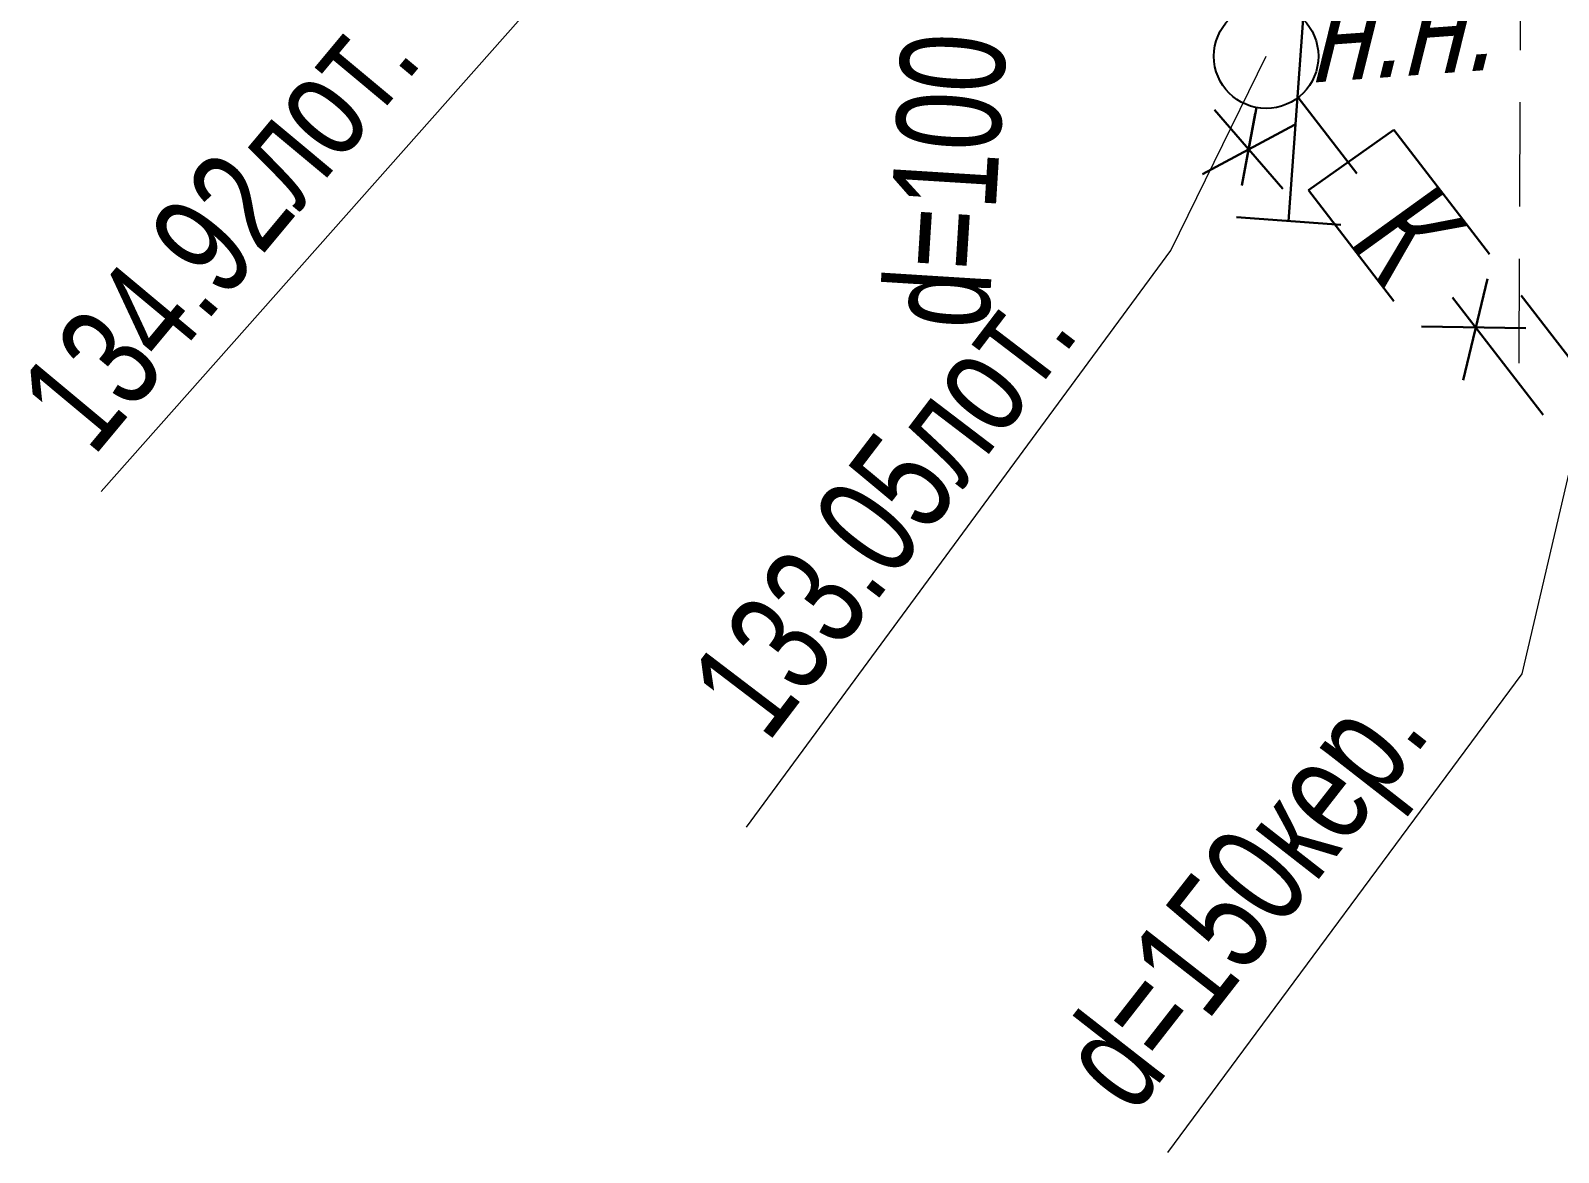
# Model space of a CAD drawing. Extents: x 10098 to 11902, y 8648 to 10202.
# Drawn here: x 11776.26 to 11790.89, y 8738.38 to 8749.13 of the extents above; entities that cross this region are included whole.
import ezdxf

# ---------------------------------------------------------------- set-up
doc = ezdxf.new("R2010")
doc.units = 0
for name, color, linetype in [('1_Водопровод', 7, 'Continuous'), ('21_Колодцы', 7, 'Continuous'), ('23_Ограждения', 7, 'Continuous'), ('38_Высотные_отметки', 7, 'Continuous')]:
    doc.layers.add(name, color=color, linetype=linetype)
doc.layers.add('4_Канализация', color=16, linetype='Continuous', lineweight=30)
doc.layers.add('7_Электрокабели', color=1, linetype='Continuous', lineweight=30)
doc.styles.add('mggt', font='russian_1251.shx', dxfattribs={"width": 0.75, "oblique": 18, "height": 1})
doc.linetypes.add('Kn', pattern='A,-1.75,[110,dgnlstyle-500_multi_und.shx,S=0.007857,R=0,X=0,Y=0],-1.75', length=3.5)

msp = doc.modelspace()

# ---------------------------------------------------------------- linework, layer by layer
at = {"layer": '21_Колодцы', "color": 8, "linetype": 'Continuous'}
msp.add_circle((11788.09, 8748.88), 0.5, dxfattribs=at)
at = {"layer": '23_Ограждения', "color": 8, "linetype": 'Continuous', "lineweight": 15}
for p, q in [((11790.525, 8749.939), (11790.521, 8748.939)), ((11790.519, 8748.439), (11790.515, 8747.439)), ((11790.513, 8746.939), (11790.509, 8745.939))]:
    msp.add_line(p, q, dxfattribs=at)
at = {"layer": '4_Канализация', "color": 8, "linetype": 'Continuous', "lineweight": 30}
for p, q in [((11788.396, 8748.484), (11788.957, 8747.757)), ((11787.595, 8748.365), (11788.249, 8747.609)), ((11787.857, 8747.643), (11787.986, 8748.331)), ((11787.481, 8747.75), (11788.363, 8748.223)), ((11788.495, 8747.597), (11789.312, 8748.174)), ((11789.312, 8748.174), (11790.227, 8746.985)), ((11789.312, 8746.535), (11788.495, 8747.597)), ((11790.208, 8746.749), (11789.975, 8745.776)), ((11789.874, 8746.57), (11790.741, 8745.446)), ((11790.532, 8746.589), (11791.447, 8745.4)), ((11790.576, 8746.276), (11789.576, 8746.29))]:
    msp.add_line(p, q, dxfattribs=at)
at = {"layer": '4_Канализация', "color": 8, "linetype": 'Kn', "lineweight": 30}
msp.add_line((11787.857, 8747.643), (11787.997, 8748.389), dxfattribs=at)
at = {"layer": '4_Канализация', "color": 8, "linetype": 'Continuous', "lineweight": 15}
for points in [[(11776.936, 8744.712), (11781.353, 8749.697), (11788.75, 8755.37)], [(11787.15, 8738.38), (11790.54, 8742.964), (11793.032, 8753.622)], [(11783.116, 8741.497), (11787.176, 8747.018), (11788.09, 8748.88)]]:
    msp.add_lwpolyline(points, dxfattribs=at)
at = {"layer": '7_Электрокабели', "color": 8, "linetype": 'Continuous', "lineweight": 30}
for p, q in [((11788.305, 8747.301), (11788.992, 8756.808)), ((11788.804, 8747.265), (11787.806, 8747.338))]:
    msp.add_line(p, q, dxfattribs=at)

# ---------------------------------------------------------------- texts
at = {"layer": '1_Водопровод', "color": 8, "linetype": 'Continuous', "lineweight": 15, "style": 'mggt', "width": 0.75}
msp.add_text('d=100', height=1, rotation=86.4109, dxfattribs=at).set_placement((11785.428, 8746.252))
at = {"layer": '38_Высотные_отметки', "color": 8, "lineweight": 15, "style": 'mggt', "oblique": 18, "width": 0.8}
msp.add_text('н.н.', height=1, rotation=4.1339, dxfattribs=at).set_placement((11788.492, 8748.624))
at = {"layer": '4_Канализация', "color": 8, "linetype": 'Continuous', "lineweight": 15, "style": 'mggt', "width": 0.75}
for s, rotation, p in [('134.92лот.', 50.1782, (11776.862, 8745.033)), ('К                   ', 305.8133, (11788.879, 8747.119)), ('133.05лот.', 52.6795, (11783.317, 8742.291)), ('d=150кер.', 52.0115, (11786.82, 8738.726))]:
    msp.add_text(s, height=1, rotation=rotation, dxfattribs=at).set_placement(p)

doc.saveas('drawing.dxf')
